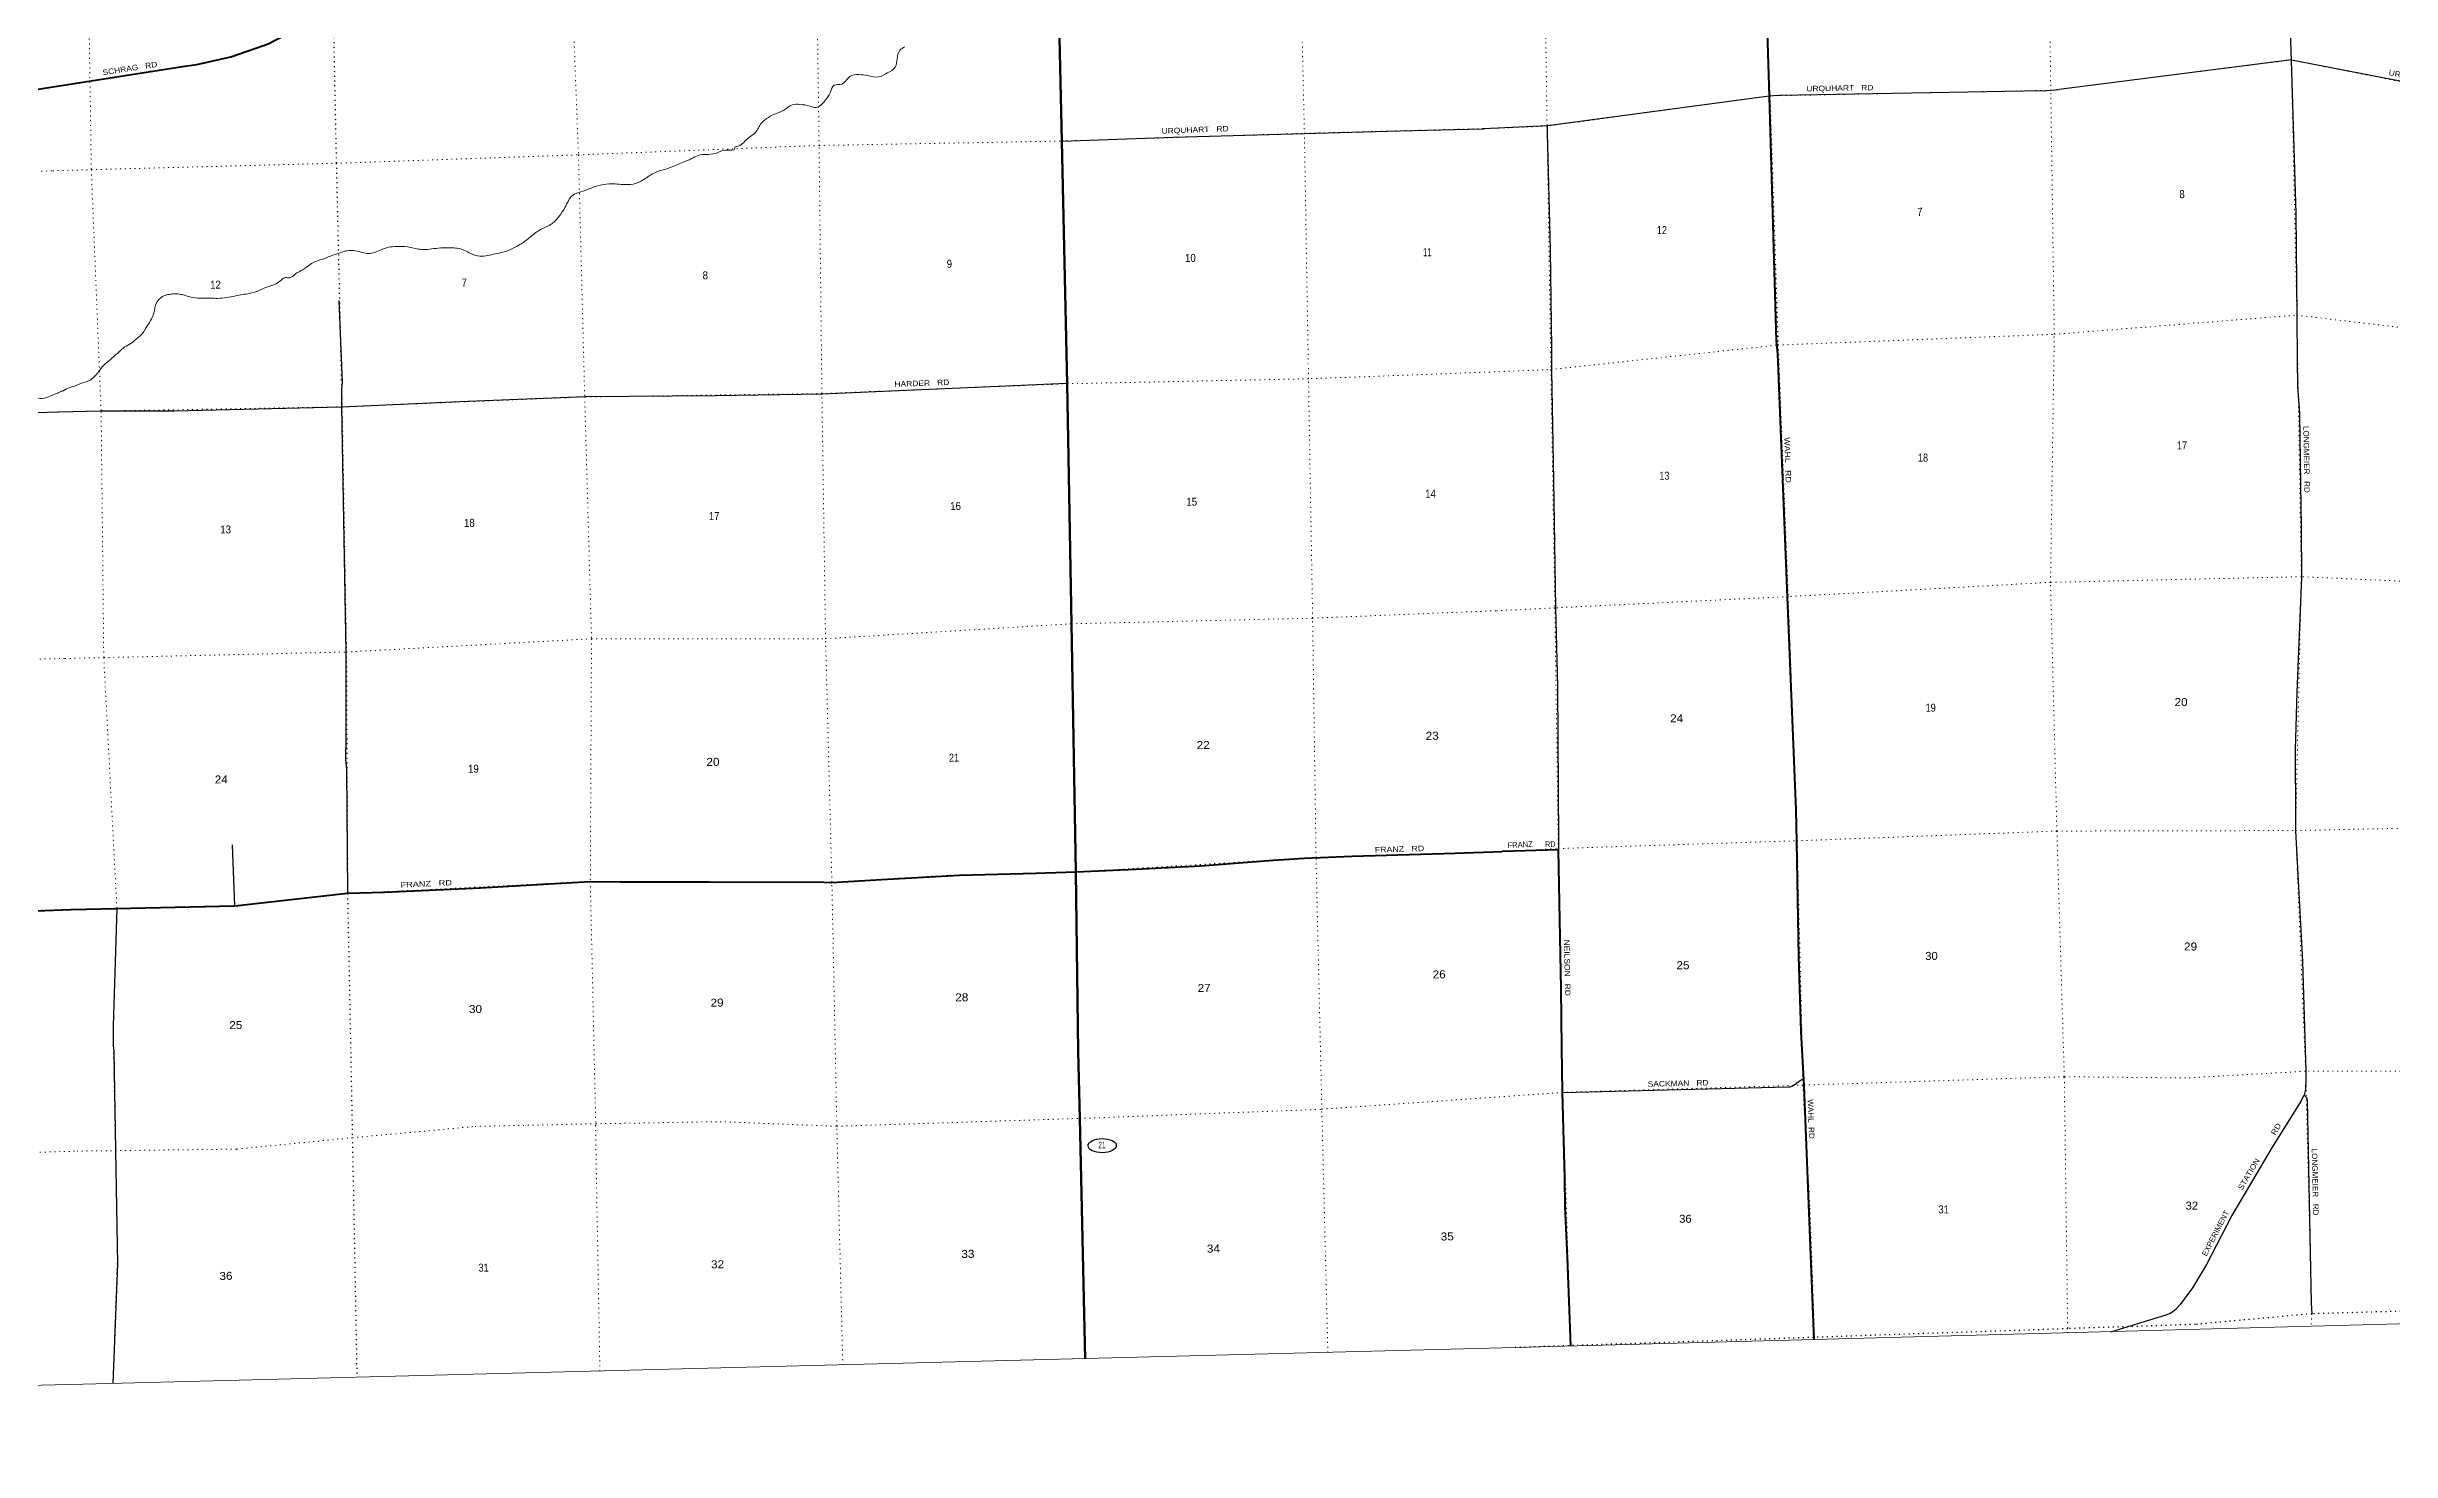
# Model space of a CAD drawing. Header units: feet. Extents: x 497223 to 751810, y -177792 to 12311.
# Drawn here: x 563113 to 614375, y -177792 to -147098 of the extents above; entities that cross this region are included whole.
import ezdxf

# ---------------------------------------------------------------- set-up
doc = ezdxf.new("R2010")
doc.units = ezdxf.units.FT
doc.header["$LTSCALE"] = 70
doc.linetypes.add('DOTTED', pattern=[1.5, 0.3, -1.2])
for name, color, linetype, lineweight in [('17', 7, 'Continuous', 25), ('23', 7, 'Continuous', 70), ('26', 7, 'Continuous', 40), ('29', 7, 'Continuous', 25), ('39', 7, 'Continuous', 13), ('4', 7, 'Continuous', 13), ('6', 7, 'DOTTED', 25), ('7', 7, 'DOTTED', 13)]:
    doc.layers.add(name, color=color, linetype=linetype, lineweight=lineweight)
doc.layers.add('27', color=7, linetype='Continuous')
doc.layers.add('30', color=7, linetype='Continuous')

msp = doc.modelspace()

# ---------------------------------------------------------------- linework, layer by layer
at = {"layer": '17'}
msp.add_ellipse((586189.8, -171115.34), major_axis=(309.21, 3.94), ratio=0.500121, dxfattribs=at)
at = {"layer": '23'}
for points in [[(585611.57, -165130.43), (585516.13, -159709.15), (585424.1, -154462.37), (585305.14, -149157.76), (585246.95, -146581.37), (585246.38, -146555.89), (585244.33, -146531.37), (585242.61, -146512.73), (585239.77, -146498.5), (585234.98, -146474.47), (585228.3, -146448.5), (584556.88, -143836.32), (584459.39, -143457), (584452.99, -143432.11), (584444.8, -143407), (584281.17, -142905.36), (584177.23, -142668.32)], [(585815.43, -175774.02), (585699.83, -170520.43), (585661.04, -169059.86), (585611.69, -165137.52), (585611.57, -165130.43)]]:
    msp.add_lwpolyline(points, dxfattribs=at)
at = {"layer": '26'}
for points in [[(563199.95, -147977.54), (566080.18, -147525.21), (566392.93, -147479.97), (567133.87, -147313.12), (567853.31, -147069.74), (567955.06, -147028.38), (569397.91, -146278.85), (573851.04, -143903.48), (575561.5, -142993.57), (575587.29, -142979.85), (575611.5, -142968.57), (576126.95, -142728.44), (576690.75, -142534.54), (577271.73, -142400.63), (577863.53, -142328.18), (578459.66, -142317.99), (578784.41, -142339.48), (578802.93, -142340.7), (578834.41, -142342.14), (579432.77, -142369.41), (584177.23, -142668.32)], [(601761.94, -175358.17), (601539.43, -169807.78), (601477.58, -168616.89), (601421, -166990.8), (601376.56, -164478.12), (601363.14, -163777.5), (601176.88, -159125.21), (600965.99, -153806.83), (600936.8, -153523.55), (600781.82, -148187.65), (600700.34, -145555.9)], [(561483.32, -148251.22), (561497.22, -148249.18), (563199.96, -147977.9)], [(585611.57, -165130.43), (585620.54, -165130.16), (586919.67, -165071.19), (588347.18, -164998.08), (589928.6, -164874.22), (590613.11, -164831.09), (591655.3, -164788.29), (593906.79, -164724.17), (594939.54, -164688.03)], [(596437.25, -175498.27), (596415.64, -174907.02), (596362.2, -173568.88), (596312.11, -172446.18), (596304.57, -171819.93), (596253.94, -169947.95), (596239.74, -168973.41), (596229.89, -167688.56), (596213.46, -166947.73), (596168.35, -164650.6), (594939.56, -164688.59)], [(563645.04, -165950.22), (567224.47, -165874.68), (569683.56, -165597.94), (570494.95, -165572.91), (572593.32, -165483.06), (573843.95, -165406.74), (574996.34, -165344.07), (575649.44, -165347.73), (577600.6, -165350.79), (580104.42, -165359.11), (580273.23, -165360.44), (581361.27, -165294.77), (583067.78, -165203.12), (584736.83, -165156.35), (585611.57, -165130.43)], [(543175.17, -166547.02), (543180.31, -166546.74), (548526.72, -166356.7), (553947.24, -166226.99), (559287.29, -166097.55), (562111.58, -166009.32), (563645.03, -165950.05)]]:
    msp.add_lwpolyline(points, dxfattribs=at)
at = {"layer": '29'}
for p, q in [((612193.34, -147381.27), (607115.45, -148031.36)), ((606761.96, -148060.34), (607115.45, -148031.36)), ((612328.38, -154515.86), (612371.33, -155108.99)), ((567220.42, -165872.73), (567175.09, -164541.2)), ((612407.33, -170136.39), (612472.61, -170009.73))]:
    msp.add_line(p, q, dxfattribs=at)
for points in [[(612105.24, -144824.84), (612192.43, -147391.78), (612294.76, -150739.98), (612314.03, -152969.27), (612322.65, -153962.08), (612328.38, -154515.86)], [(612193.34, -147381.27), (615248.96, -147969.46), (617569.58, -148311.9)], [(606761.96, -148060.34), (601010.56, -148159.78), (600867.86, -148167.37), (600775.39, -148171.7), (595925.35, -148826.7), (594525.92, -148887.09)], [(585302.72, -149158.77), (587739.78, -149069.08), (590622.03, -148992.88), (592411.55, -148940.16), (593291.34, -148920.07), (594526, -148887.05)], [(595919.62, -148838.92), (595922.83, -148967.76), (595982.7, -151534.43), (596014.1, -153684.86), (596016.17, -154172.25), (596057.7, -156568.17), (596105.09, -159360.75), (596147.63, -161069.78), (596166.96, -164433.1), (596170.46, -164654.58)], [(569693.73, -165605.83), (569670.49, -162885.35), (569647, -162672.41), (569657.77, -162213.39), (569659.95, -160331.71), (569564.39, -154963.98), (569560.12, -154569.61), (569580.1, -154436.47), (569503.82, -152643.06)], [(563376.17, -155077.8), (564289.13, -155050.22), (565894.7, -155054.78), (569554.32, -154962.13), (572146.65, -154850.31), (574883.71, -154742.21), (577730.67, -154720.9), (580070.93, -154679.51), (585420.26, -154449.2)], [(559702.99, -155186.69), (560612.32, -155178.68), (561202.35, -155142), (561281.22, -155138.21), (561623.97, -155129.12), (563376.17, -155077.8)], [(612371.33, -155108.99), (612395.94, -156663.37), (612406.92, -157589.65), (612414.12, -158687.24), (612313.65, -161199.5)], [(612313.65, -161199.5), (612278.75, -162465.32), (612283.95, -163967.82), (612284.58, -164235.7), (612438.21, -167092.09), (612508.05, -169493.34), (612506.68, -169680.7)], [(564644.97, -165930.55), (564565.63, -168497.1), (564562.45, -168927.82), (564580.57, -169056.33), (564610.97, -171217.23), (564658.65, -173705.88), (564556.55, -176311.03)], [(601197.91, -169832.43), (601232.42, -169829.65), (601253.34, -169824.42), (601270.08, -169818.14), (601344.35, -169774.19), (601454.19, -169688.36), (601474.07, -169675.81), (601504.41, -169663.25), (601526.37, -169655.92)], [(596264.15, -169953.74), (598549.03, -169898.64), (601197.91, -169832.43)], [(612407.33, -170136.39), (611772.48, -171151.33), (610893.82, -172639.66), (610338.87, -173711.01), (610031.6, -174222.26), (609758.99, -174589.62)], [(612506.68, -169680.7), (612501.9, -169865.3), (612489.35, -169953.22), (612472.61, -170009.73)], [(612472.61, -170009.73), (612522.82, -170062.06), (612528.06, -170070.43), (612534.33, -170091.36), (612537.96, -170129.1)], [(612537.96, -170129.1), (612629.81, -174557.46), (612639.45, -174790.93)], [(608247.29, -175185.86), (609456.76, -174813.48), (609542.54, -174777.9), (609605.31, -174740.22), (609647.15, -174706.73), (609676.44, -174679.52), (609758.99, -174589.62)]]:
    msp.add_lwpolyline(points, dxfattribs=at)
at = {"layer": '39'}
for points in [[(581877.16, -147097.9), (581765.81, -147172.13), (581704.51, -147360.27), (581663.17, -147540.04), (581490.38, -147667.57), (581296.87, -147755.18), (581057.27, -147724.8), (580870.06, -147703.63), (580669.78, -147745.07), (580493.62, -147912.9), (580329.24, -147937.67), (580247.28, -148089.91), (580121.69, -148279.07), (579935.1, -148422.92), (579799.96, -148390.87), (579578.38, -148356.17), (579419.71, -148360.72), (579218.77, -148486.69), (579013.2, -148574.49), (578851.86, -148663.6), (578687.88, -148839.29), (578629.21, -148940.85), (578424.96, -149111.15), (578192.52, -149277.87), (578156.58, -149292.53), (578156.87, -149310.64), (577954.65, -149356.13), (577736.74, -149426.02), (577516.05, -149447.65), (577351.61, -149468.39), (577212.08, -149539.04), (577012.51, -149624.74), (576705.07, -149750.4), (576469.08, -149820.58), (576222.09, -149957.34), (575993.03, -150083.76), (575756.3, -150107.66), (575410.46, -150093.06), (575153.93, -150135.39), (574792.34, -150267.95), (574614.64, -150339.21), (574442.16, -150611.64), (574318.48, -150794.73), (574152.37, -150962.41), (573909.27, -151091.06), (573704.6, -151235.2), (573520.02, -151379.02), (573382.63, -151457.69), (573141.32, -151572.23), (572917.06, -151622.09), (572584.32, -151673.69), (572384.48, -151616.51), (572230.53, -151538.47), (571938.38, -151488.8), (571524.84, -151513.51), (571346.24, -151528.44), (571068.18, -151480.55), (570806.61, -151458.57), (570451.88, -151516.56), (570180.15, -151613.47), (570051.32, -151599.43), (569871.83, -151558.02), (569674.83, -151553.11), (569560.8, -151585.12), (569396.91, -151640.06), (569137.26, -151738.79), (568931.5, -151814.53), (568804.35, -151905.1), (568627.22, -152012.58), (568537.72, -152070.36), (568422.33, -152142.64), (568331.9, -152142.07), (568188.73, -152236.93), (567915.28, -152351.98), (567725.75, -152437.52), (567541.64, -152484.73), (567241.14, -152541.85), (566848.14, -152594.41), (566693.36, -152590.85), (566538.62, -152589.29), (566361.71, -152584.07), (566121.69, -152527.53), (566016.81, -152503.04), (565868.03, -152497.36), (565759.77, -152513.18), (565643.9, -152555.28), (565513.46, -152692.2), (565450.76, -152918.59), (565378.99, -153080.73), (565284.97, -153233.17), (565190.82, -153377.56), (565101.64, -153455.46), (564958.89, -153576.47), (564813.5, -153657.28), (564684.65, -153768.01), (564496.44, -153936.04), (564349.7, -154059.13)], [(564349.7, -154059.13), (564251.25, -154185.47), (564073.4, -154373.46), (563871.65, -154449.13), (563661.97, -154530.96), (563504.2, -154591.84), (563489.03, -154601.3)], [(561710.68, -154985.83), (561876.01, -154969.61), (562130.58, -154863.7), (562428.48, -154724.34), (562582.55, -154693.78), (562746.45, -154727.39), (562967.26, -154781.54), (563147.4, -154748.23), (563282.65, -154692.03), (563367.57, -154657.18)], [(563367.49, -154657.24), (563388.32, -154645.09), (563418.7, -154633.8), (563433.46, -154626.86), (563461.23, -154617.31), (563475.66, -154609.43), (563489.04, -154601.29)]]:
    msp.add_spline(points, degree=3, dxfattribs=at)
at = {"layer": '4'}
msp.add_lwpolyline([(497222.97, 5471.78), (528293.91, 6177.1), (559363.85, 6925.15), (590432.73, 7715.93), (621500.49, 8549.46), (652567.07, 9425.72), (683632.43, 10344.71), (714696.49, 11306.43), (745759.19, 12310.89), (751809.62, -170897.82), (720494.89, -171910.42), (689178.8, -172879.94), (657861.41, -173806.39), (626542.78, -174689.76), (595222.96, -175530.05), (563902.01, -176327.26), (532580.01, -177081.38), (501256.99, -177792.42)], close=True, dxfattribs=at)
at = {"layer": '6'}
for points in [[(568808.03, -130388.03), (568915.87, -133671.97), (569225.06, -138953.77), (569329.12, -144263.37), (569440.85, -149638.26), (569564.52, -154965.53), (569659.94, -160325.2), (569687.83, -165607.47), (569792.77, -170933.84), (569892.52, -176178.11)], [(600495.6, -140405.24), (600399.11, -142268.81), (600361.77, -143194.29), (600674.79, -145420.27), (600789.46, -148166.85), (600967.12, -153605.97), (601184.77, -159114.48), (601380.95, -164470.76), (601481.85, -168622.36), (601510.98, -169792.98), (601659.85, -172484.28), (601762.34, -175358.16)], [(626531.97, -174410.86), (623269.4, -174511.31), (617945.44, -174642.36), (612640.04, -174791.08), (610093.89, -175022.97), (607305.47, -175116.79), (595222.96, -175530.05)]]:
    msp.add_lwpolyline(points, dxfattribs=at)
at = {"layer": '7'}
for p, q in [((564649.68, -165931.99), (563643.2, -165949.87)), ((564644.99, -165930.25), (564564.07, -168721.98)), ((567210.87, -165867.21), (564649.68, -165931.99)), ((569687.83, -165607.47), (567234.3, -165867.21)), ((564564.07, -168764.61), (564613.44, -171225.34)), ((575205.43, -176044.51), (575110.76, -170644.92)), ((564613.44, -171225.34), (564664.09, -173698.75)), ((564650.97, -173685.63), (564556.55, -176311.03))]:
    msp.add_line(p, q, dxfattribs=at)
for points in [[(607305.27, -175210.99), (607302.44, -175101.74), (607228.32, -169609.3), (607066.46, -164239.33), (606927.08, -158802.33), (607009.44, -153379.93), (606933.25, -148056.16), (606895.56, -145410.38), (605927.24, -142982.67), (605817.42, -137511.26), (605629.16, -132051.31), (605576.4, -129437.93)], [(580518, -175909.69), (580386.62, -170691.76), (580279.01, -165355.49), (580140.48, -160033.67), (580061.16, -154675.75), (579999.02, -149261.21), (579962.77, -146601.83), (579254.64, -143921.38), (579090.37, -138639.85), (578957.7, -133339.14), (578888.21, -130133.47)], [(591124.74, -175636.81), (590992.26, -170321.18), (590866.4, -164817.09), (590791.1, -159585.89), (590701.68, -154350.9), (590612.04, -148998.98), (590549.72, -146345.61), (589823.61, -143519.19), (589697.76, -138253.15), (589509.42, -132989.54), (589419.07, -130471.38), (589445.26, -129862.1)], [(594819.79, -129722.04), (594777.62, -132783.8), (594928.33, -138029.17), (595137.17, -143355.09), (595881.55, -146165.06), (595917.69, -148829.01), (596002.07, -154158.62), (596089.27, -159359.24), (596163.91, -164620.61), (596258.44, -169953.99), (596438.79, -175497.6)], [(563756.25, -130513.92), (563824.11, -133910.81), (563806.65, -139121.35), (564002.97, -144396.33), (564084.96, -149780.94), (564299.76, -155066.26), (564357.34, -160446.66), (564644.99, -165930.25)], [(573604.41, -130267.46), (573715.32, -133471.14), (573936.25, -138762.4), (573936.54, -144092.83), (574630.87, -146670.34), (574737.57, -149457.91), (574874.09, -154748.5), (575022.64, -160036.89), (574996.6, -165340.15), (575115.14, -170637.06)], [(611089.42, -137476.18), (611258.04, -142803.1), (612093.2, -144732.6), (612193.4, -147382.86), (612314.16, -152961.32), (612412.24, -158679.33), (612286.5, -164218.7), (612506.05, -169480.47), (612639.07, -174794.87)], [(585245.9, -146510.92), (585306.16, -149158.36), (585424.8, -154461.31), (585516.42, -159708.35), (585610.75, -165125.46), (585700.71, -170520.37), (585815.43, -175774.02)], [(625803.8, -147834.62), (622503.76, -147843.48), (620225.33, -148265.77), (617555.48, -148298.26), (615081.6, -147956.29), (612193.4, -147382.86), (606933.03, -148047.16), (600789.46, -148166.85), (595917.69, -148829.01), (594526.25, -148887.25)], [(563243.86, -149805.73), (564084.96, -149780.94), (569439.3, -149640.69), (574737.57, -149457.91), (579998.88, -149252.22), (585296.06, -149157.1), (590618.24, -148987.01), (594524.59, -148883.57)], [(541305.96, -150574.44), (542814.04, -150534.67), (548140.73, -150359.29), (553563.63, -150026.11), (558899.39, -149959.22), (563245, -149806.05)], [(594655.98, -154206.72), (596001.85, -154149.62), (600967.35, -153614.97), (607009.44, -153379.93), (612314.16, -152961.32), (617346.4, -153561.74), (622665.77, -153246.43), (625949.87, -153183.07)], [(594665, -154206.05), (590699.76, -154351.9), (585424.8, -154461.31), (580061.16, -154675.75), (574874.09, -154748.5), (569564.52, -154965.53), (564299.62, -155057.27), (563376.59, -155079.01)], [(563376.17, -155077.8), (558959.3, -155207.83), (553371.68, -155549.72), (548072, -155684.05), (542691.86, -155818.66), (537585.88, -155981.16), (532078.43, -156087.73)], [(626097.19, -158529.32), (622894.41, -158587.96), (617711.96, -158913.31), (612412.24, -158679.33), (606927.08, -158802.33), (601184.77, -159114.48), (596089.27, -159359.24), (594798.73, -159423.48)], [(563508.16, -160466.54), (564357.34, -160446.66), (569659.94, -160325.2), (575022.64, -160036.89), (580140.48, -160033.67), (585516.42, -159708.35), (590791.1, -159585.89), (594801, -159423.05)], [(532212.75, -161385.53), (532342.86, -161382.9), (537645.64, -161296.23), (543025.7, -161150.12), (548395.23, -160995.68), (553449.36, -160858.24), (559074.86, -160575.69), (563506.6, -160465.53)], [(594939.55, -164688.55), (596163.91, -164620.61), (601380.02, -164451.39), (607066.46, -164239.33), (612286.72, -164227.7), (617735.83, -164111.64), (623060.04, -163910.08), (626243.06, -163812.97)], [(594940, -164688.05), (590863.65, -164816.51), (585610.89, -165134.45), (582800.93, -165207.49), (580275.57, -165360.51), (574996.6, -165340.15), (569687.83, -165607.47)], [(563645, -165950.05), (559293.13, -166091.69), (553904.78, -166220.49), (548526.42, -166346.99), (543170.18, -166545.36), (539996.21, -166647.55), (537712.55, -166651.38), (532472.92, -166693.96), (532337.06, -166697.6)], [(626389.21, -169128.82), (623160, -169246.12), (617835.9, -169478.52), (612499.63, -169490.69), (609879.51, -169635.69), (607228.32, -169609.3), (601510.98, -169792.98), (596258.41, -169951.06), (595078.61, -170037.47)], [(563772.46, -171234.69), (564613.44, -171225.34), (567267.29, -171191.02), (569792.91, -170942.84), (572475.74, -170695.31), (575115.14, -170637.06), (577837.13, -170591.59), (580386.62, -170691.76), (585700.71, -170520.37), (590992.26, -170321.18), (595077.42, -170035.54)], [(532454.87, -172125.8), (537795.78, -172014.12), (543119.26, -171859.55), (548470.25, -171689.52), (553927.62, -171510.43), (559289.62, -171374.32), (563775, -171235.05)], [(612649.03, -174788.23), (612640.04, -174791.08), (612626.28, -175068.45)]]:
    msp.add_lwpolyline(points, dxfattribs=at)

# ---------------------------------------------------------------- texts
at = {"layer": '17', "width": 0.6}
msp.add_text('21', height=140, rotation=0.915, dxfattribs=at).set_placement((586107.22, -171173.26))
at = {"layer": '27'}
for s, rotation, width, p in [('SCHRAG   RD', 8.878, 1.15, (564340.54, -147719.48)), ('WAHL   RD', 271.871, 1.2, (601104.5, -155634.12)), ('RD', 1.244, 0.8, (595873.2, -164586.99)), ('FRANZ   RD', 1.687, 1.2, (592152.39, -164708.52)), ('FRANZ   RD', 2.883, 1.25, (570848.95, -165478.91)), ('NEILSON   RD', 271.015, 1.15, (596289.58, -166612.34)), ('WAHL  RD', 271.91, 1.1, (601618.18, -170103.67))]:
    msp.add_text(s, height=120, rotation=rotation, dxfattribs=dict(at, width=width)).set_placement(p)
msp.add_text('FRANZ', height=120, rotation=3.176, dxfattribs=at).set_placement((595056.77, -164611.93))
at = {"layer": '30'}
for s, rotation, width, p in [('URQUHART  ', 349.104, 1.15, (614313.42, -147711.68)), ('URQUHART   RD', 0.991, 1.15, (601588.52, -148071.06)), ('URQUHART   RD', 2.097, 1.15, (587491.23, -148995.79)), ('HARDER   RD', 2.097, 1.15, (581649.88, -154531.09)), ('LONGMEIER   RD', 270.907, 1.1, (612455.7, -155384.38)), ('SACKMAN   RD', 1.381, 1.15, (598118.82, -169828.99)), ('RD', 57.974, 1.15, (611838.41, -170896.85)), ('LONGMEIER   RD', 271.188, 1.1, (612639.83, -171182.53)), ('STATION', 59.444, 1.1, (611120.29, -172098.69)), ('EXPERIMENT', 62.616, 1.05, (610335.15, -173544.25))]:
    msp.add_text(s, height=120, rotation=rotation, dxfattribs=dict(at, width=width)).set_placement(p)
at = {"layer": '7'}
for s, rotation, width, p in [('7', 1.432, 0.9, (604013.45, -150792.41)), ('8', 1.432, 0.9, (609747.11, -150404.87)), ('10', 0.915, 0.9, (588002.89, -151799.84)), ('11', 0.915, 0.65, (593209.26, -151674.84)), ('12', 0.915, 0.9, (566684.25, -152384.85)), ('7', 0.915, 0.9, (572184.71, -152337.75)), ('8', 0.915, 0.9, (577453.9, -152179.55)), ('9', 0.915, 0.9, (582790.57, -151926.66)), ('14', 0.915, 0.9, (593254.24, -156953.58)), ('17', 0.915, 0.9, (577589.83, -157442.4)), ('16', 0.915, 0.9, (582868.6, -157222.85)), ('15', 0.915, 0.9, (588031.61, -157129.23)), ('13', 0.915, 0.9, (566906.45, -157735)), ('18', 0.915, 0.9, (572236.13, -157592.02)), ('22', 0.915, 1.1, (588256.41, -162447.96)), ('23', 0.915, 1.1, (593264.4, -162246.09)), ('19', 0.915, 0.9, (572323.16, -162966.51)), ('20', 0.915, 1.1, (577537.39, -162816.17)), ('21', 0.915, 0.85, (582840.03, -162723.79)), ('24', 0.915, 1.1, (566785.43, -163199.07)), ('27', 0.915, 1.1, (588276.96, -167757.89)), ('26', 0.915, 1.1, (593416.97, -167460.7)), ('30', 0.915, 1.1, (572343.84, -168218.32)), ('29', 0.915, 1.1, (577626.93, -168078.73)), ('28', 0.915, 1.1, (582978.23, -167963.18)), ('25', 0.915, 1.1, (567101.85, -168569.68)), ('35', 0.915, 1.1, (593593.49, -173189.49)), ('31', 0.915, 0.85, (572552.74, -173870.05)), ('32', 0.915, 1.1, (577637.35, -173798.93)), ('33', 0.915, 1.1, (583111.66, -173570.65)), ('34', 0.915, 1.1, (588480.26, -173454.74)), ('36', 0.915, 1.1, (566887.32, -174051.99))]:
    msp.add_text(s, height=175, rotation=rotation, dxfattribs=dict(at, width=width)).set_placement(p)
for s, width, p in [('12', 0.85, (598318.47, -151190.31)), ('17', 0.85, (609691.09, -155896.17)), ('18', 0.85, (604028.01, -156164.58)), ('13', 0.85, (598373.15, -156559.27)), ('19', 0.85, (604195.72, -161630.17)), ('20', 1.1, (609638.91, -161508.07)), ('24', 1.1, (598608.37, -161862.96)), ('25', 1.1, (598746.65, -167259.19)), ('30', 1.05, (604186.95, -167055.8)), ('29', 1.1, (609846.81, -166848.81)), ('36', 1.05, (598806.5, -172801.41)), ('31', 0.85, (604479.03, -172596.25)), ('32', 1.05, (609879.44, -172514.94))]:
    msp.add_text(s, height=175, dxfattribs=dict(at, width=width)).set_placement(p)

doc.saveas('drawing.dxf')
